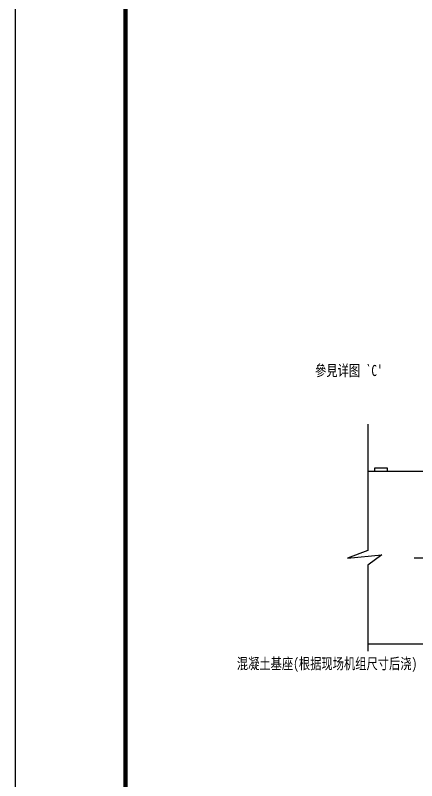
# Model space of a CAD drawing. Extents: x 2246048 to 2442613, y -66234 to 220766.
# Drawn here: x 2358513 to 2367615, y 126215 to 143553 of the extents above; entities that cross this region are included whole.
import ezdxf
from ezdxf.enums import TextEntityAlignment as Align

# ---------------------------------------------------------------- set-up
doc = ezdxf.new("R2010")
doc.units = 0
doc.header["$LTSCALE"] = 1000
doc.header["$MEASUREMENT"] = 0
doc.linetypes.add('$RECOVER_980714094048-68', pattern=[0])
for name, color, linetype in [('$RECOVER_980714094048-101', 7, 'Continuous'), ('$RECOVER_980714094048-99', 7, 'Continuous'), ('CNTXT', 50, 'Continuous'), ('J-图框线', 4, 'Continuous')]:
    doc.layers.add(name, color=color, linetype=linetype)
doc.styles.add('黑体', font='simhei.ttf')

msp = doc.modelspace()

# ---------------------------------------------------------------- linework, layer by layer
at = {"layer": '$RECOVER_980714094048-101', "linetype": 'Continuous'}
for p, q in [((2366504.723, 134294.448), (2366504.723, 131433.408)), ((2368437.563, 133218.828), (2366504.723, 133218.828)), ((2366668.523, 133218.828), (2366668.523, 133300.728)), ((2366668.523, 133300.728), (2366941.523, 133300.728)), ((2366941.523, 133300.728), (2366941.523, 133218.828)), ((2366504.723, 131433.408), (2366046.083, 131258.688)), ((2366046.083, 131258.688), (2366821.403, 131329.668)), ((2366821.403, 131329.668), (2366504.723, 131100.348)), ((2366504.723, 131100.348), (2366507.631, 129147.241)), ((2368437.563, 129309.468), (2366504.723, 129309.468))]:
    msp.add_line(p, q, dxfattribs=at)
at = {"layer": '$RECOVER_980714094048-99', "color": 5, "linetype": '$RECOVER_980714094048-68'}
msp.add_line((2367558.503, 131264.148), (2377528.976, 131264.148), dxfattribs=at)
at = {"layer": 'J-图框线'}
msp.add_lwpolyline([(2358512.576, 101965.792), (2442612.576, 101965.792), (2442612.576, 161365.792), (2358512.576, 161365.792)], close=True, dxfattribs=at)
at = {"layer": 'J-图框线', "const_width": 100}
msp.add_lwpolyline([(2361012.576, 102965.792), (2441612.576, 102965.792), (2441612.576, 160365.792), (2361012.576, 160365.792)], close=True, dxfattribs=at)

# ---------------------------------------------------------------- texts
at = {"layer": 'CNTXT', "linetype": 'Continuous', "style": '黑体', "width": 0.75}
msp.add_text("參見详图 `C'", height=250, dxfattribs=at).set_placement((2366076.331, 135512.876), align=Align.MIDDLE)
msp.add_text('混凝土基座(根据现场机组尺寸后浇)', height=250, dxfattribs=at).set_placement((2363535.668, 128742.903))

doc.saveas('drawing.dxf')
